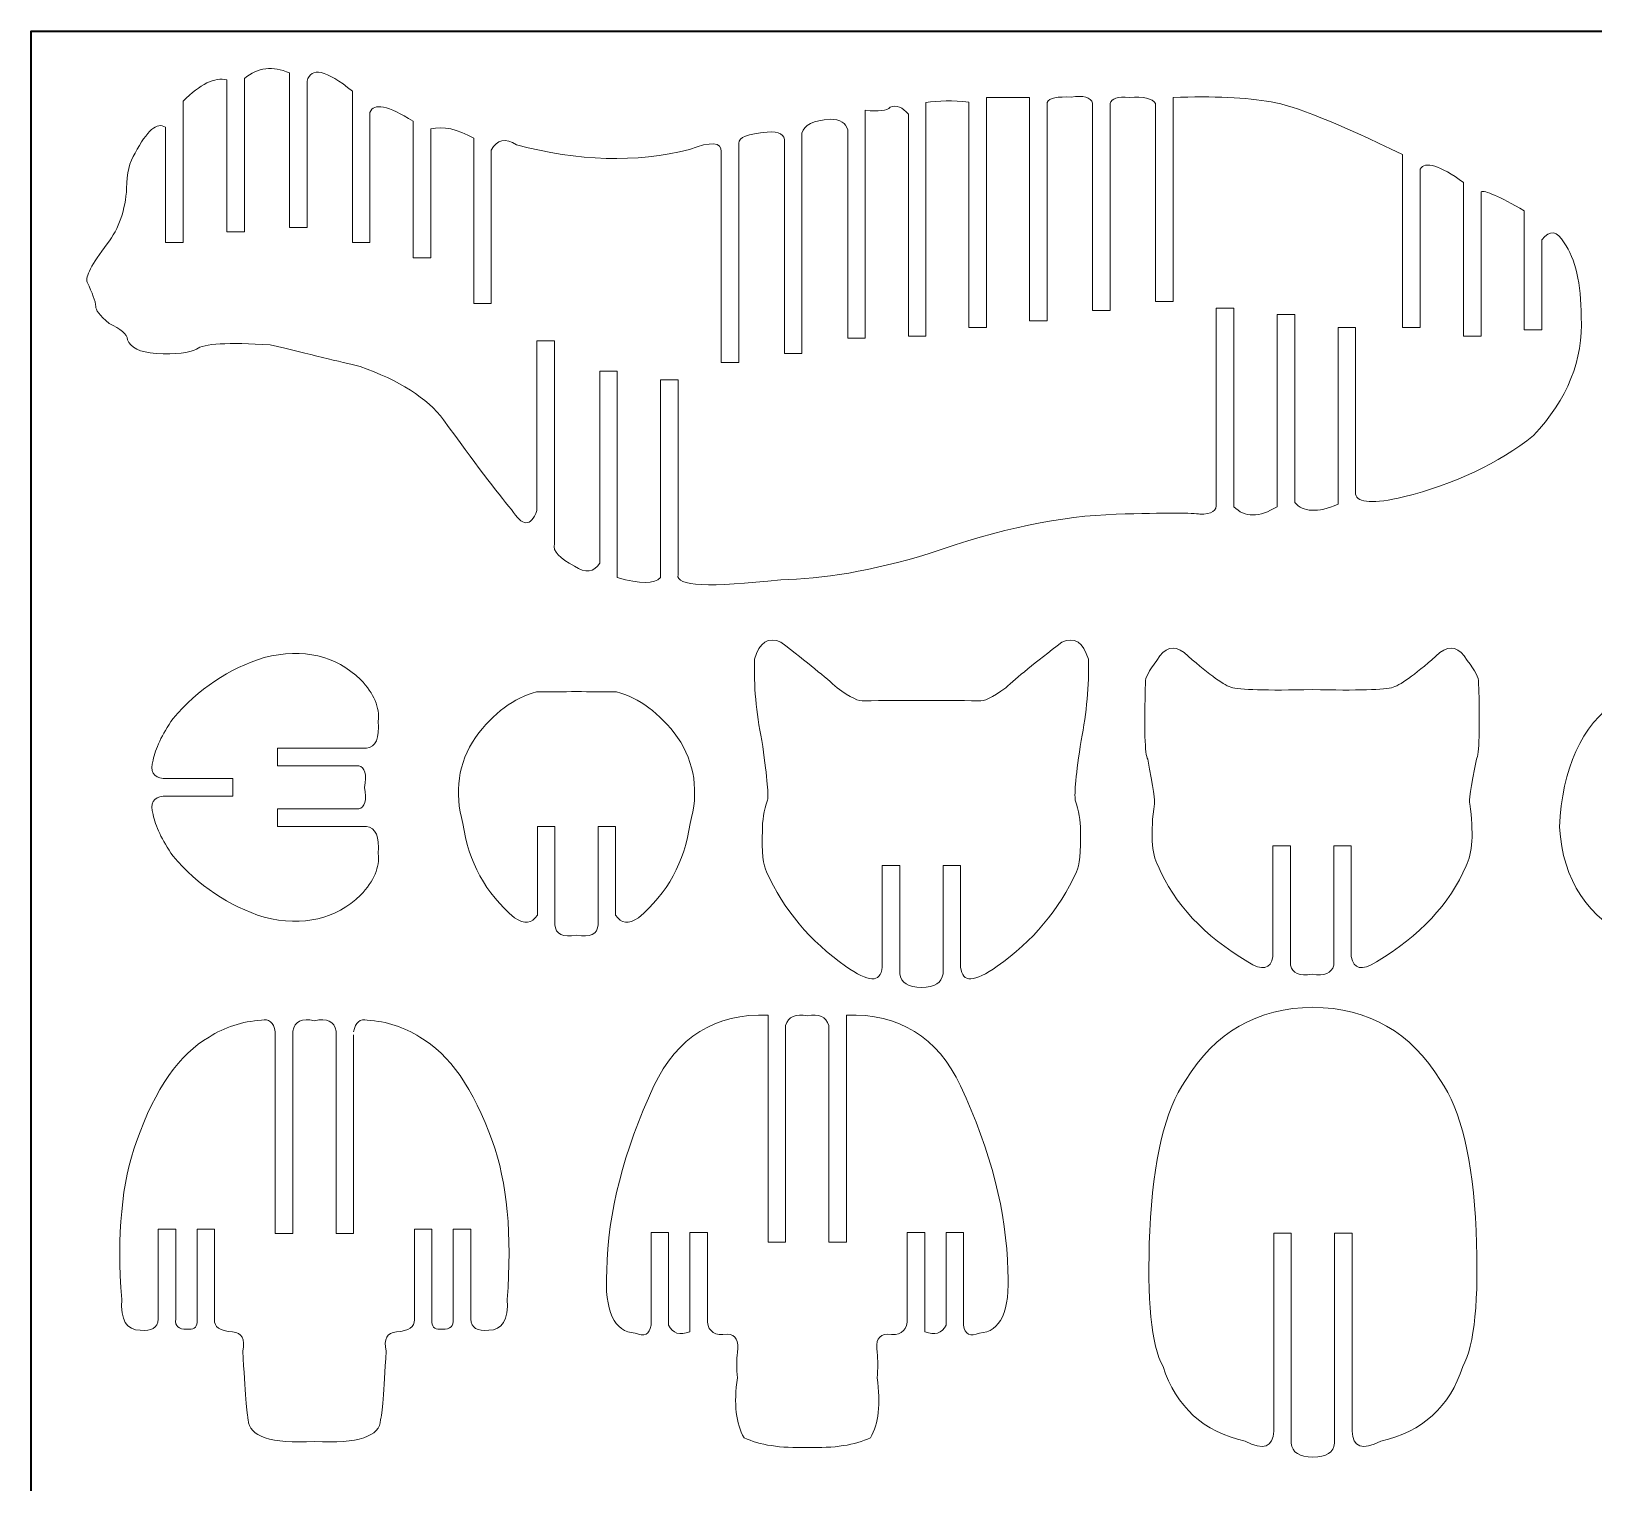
# Model space of a CAD drawing. Header units: inches. Extents: x -12 to 12, y -9 to 9.
# Drawn here: x -12 to -2.18, y -0.12 to 9 of the extents above; entities that cross this region are included whole.
import ezdxf

# ---------------------------------------------------------------- set-up
doc = ezdxf.new("R2010")
doc.units = ezdxf.units.IN
doc.header["$MEASUREMENT"] = 0
doc.layers.add('Layer 1', color=1, linetype='Continuous')
doc.layers.add('Layer 2', color=5, linetype='Continuous')

msp = doc.modelspace()

# ---------------------------------------------------------------- linework, layer by layer
at = {"layer": 'Layer 1', "lineweight": 9}
for points in [[(-10.3769, 8.7379), (-10.4819, 8.7849), (-10.5763, 8.7735), (-10.66, 8.7037)], [(-9.9818, 8.6237), (-10.1473, 8.7576), (-10.2423, 8.7786), (-10.2669, 8.6865)], [(-10.77, 8.6941), (-10.847, 8.7132), (-10.9388, 8.6687), (-11.0455, 8.5608)], [(-9.5992, 8.4351), (-9.7573, 8.5335), (-9.8482, 8.5519), (-9.8718, 8.4904)], [(-6.1069, 8.5544), (-6.2084, 8.5655), (-6.2987, 8.5645), (-6.3776, 8.5515)], [(-5.7262, 8.5839), (-5.8165, 8.5839), (-5.9067, 8.5839), (-5.9969, 8.5839)], [(-6.9778, 8.4477), (-7.085, 8.4401), (-7.1445, 8.4109), (-7.1563, 8.3601)], [(-6.8684, 8.381), (-6.8799, 8.4236), (-6.9163, 8.4458), (-6.9778, 8.4477)], [(-9.2185, 8.3277), (-9.3213, 8.3855), (-9.4115, 8.4052), (-9.4892, 8.3867)], [(-2.9982, 8.0504), (-3.1484, 8.1571), (-3.2396, 8.185), (-3.2718, 8.1342)], [(-2.6166, 7.8714), (-2.775, 7.9634), (-2.8656, 8.0034), (-2.8882, 7.9914)], [(-4.169, 6.0125), (-4.2828, 5.9429), (-4.374, 5.9429), (-4.4426, 6.0125)], [(-4.059, 6.0392), (-4.0071, 5.977), (-3.9165, 5.9732), (-3.7873, 6.0278)], [(-8.0449, 5.5669), (-8.0824, 5.5271), (-8.1733, 5.5271), (-8.3175, 5.5669)], [(-9.9415, 4.3848), (-9.9028, 4.3754), (-9.8907, 4.3301), (-9.9053, 4.2489)], [(-9.9415, 4.1129), (-9.9028, 4.1223), (-9.8907, 4.1677), (-9.9053, 4.2489)], [(-8.5731, 3.3211), (-8.6598, 3.3046), (-8.7052, 3.3262), (-8.7091, 3.3859)], [(-8.5731, 3.3211), (-8.4863, 3.3046), (-8.441, 3.3262), (-8.4371, 3.3859)], [(-4.1964, 3.1851), (-4.2107, 3.1061), (-4.2634, 3.095), (-4.3545, 3.1518)], [(-3.7044, 3.1851), (-3.69, 3.1061), (-3.6373, 3.095), (-3.5463, 3.1518)], [(-6.5415, 3.0775), (-6.5334, 3.021), (-6.488, 2.9924), (-6.4055, 2.9918)], [(-6.2695, 3.0775), (-6.2776, 3.021), (-6.3229, 2.9924), (-6.4055, 2.9918)], [(-4.0864, 3.1308), (-4.0745, 3.081), (-4.0291, 3.0623), (-3.9504, 3.0746)], [(-3.8144, 3.1308), (-3.8263, 3.081), (-3.8716, 3.0623), (-3.9504, 3.0746)], [(-4.7461, 2.4065), (-4.5617, 2.7097), (-4.2946, 2.8631), (-3.9448, 2.8669)], [(-3.1434, 2.4065), (-3.3279, 2.7097), (-3.595, 2.8631), (-3.9448, 2.8669)], [(-10.3561, 2.7172), (-10.3446, 2.7794), (-10.2992, 2.801), (-10.2201, 2.7819)], [(-10.0841, 2.7172), (-10.0957, 2.7794), (-10.141, 2.801), (-10.2201, 2.7819)], [(-7.2589, 2.7528), (-7.2413, 2.8086), (-7.196, 2.8289), (-7.1229, 2.8136)], [(-6.9869, 2.7528), (-7.0044, 2.8086), (-7.0498, 2.8289), (-7.1229, 2.8136)], [(-7.995, 0.8695), (-7.9694, 0.8175), (-7.9246, 0.8035), (-7.8608, 0.8276)], [(-6.2507, 0.8695), (-6.2763, 0.8175), (-6.3211, 0.8035), (-6.385, 0.8276)], [(-10.2201, 0.139), (-10.4941, 0.1237), (-10.6327, 0.1694), (-10.6361, 0.2759)], [(-10.2201, 0.139), (-9.9462, 0.1237), (-9.8075, 0.1694), (-9.8041, 0.2759)], [(-4.0808, 0.127), (-4.0752, 0.0698), (-4.0299, 0.0406), (-3.9448, 0.0394)], [(-3.8088, 0.127), (-3.8143, 0.0698), (-3.8597, 0.0406), (-3.9448, 0.0394)]]:
    msp.add_open_spline(points, degree=3, dxfattribs=at)
for points, knots in [([(-10.77, 8.6941), (-10.77, 8.6941), (-10.77, 7.7388), (-10.77, 7.7388), (-10.77, 7.7388), (-10.77, 7.7388), (-10.66, 7.7388), (-10.66, 7.7388), (-10.66, 7.7388), (-10.66, 7.7388), (-10.66, 8.7037), (-10.66, 8.7037)], [0, 0, 0, 0, 0.333333, 0.333333, 0.333333, 0.333333, 0.666667, 0.666667, 0.666667, 0.666667, 1, 1, 1, 1]), ([(-10.3769, 8.7379), (-10.3769, 8.7379), (-10.3769, 7.7674), (-10.3769, 7.7674), (-10.3769, 7.7674), (-10.3769, 7.7674), (-10.2669, 7.7674), (-10.2669, 7.7674), (-10.2669, 7.7674), (-10.2669, 7.7674), (-10.2669, 8.6865), (-10.2669, 8.6865)], [0, 0, 0, 0, 0.333333, 0.333333, 0.333333, 0.333333, 0.666667, 0.666667, 0.666667, 0.666667, 1, 1, 1, 1]), ([(-11.1555, 8.397), (-11.1555, 8.397), (-11.1555, 7.6722), (-11.1555, 7.6722), (-11.1555, 7.6722), (-11.1555, 7.6722), (-11.0455, 7.6722), (-11.0455, 7.6722), (-11.0455, 7.6722), (-11.0455, 7.6722), (-11.0455, 8.5608), (-11.0455, 8.5608)], [0, 0, 0, 0, 0.333333, 0.333333, 0.333333, 0.333333, 0.666667, 0.666667, 0.666667, 0.666667, 1, 1, 1, 1]), ([(-9.9818, 8.6237), (-9.9818, 8.6237), (-9.9818, 7.6722), (-9.9818, 7.6722), (-9.9818, 7.6722), (-9.9818, 7.6722), (-9.8718, 7.6722), (-9.8718, 7.6722), (-9.8718, 7.6722), (-9.8718, 7.6722), (-9.8718, 8.4904), (-9.8718, 8.4904)], [0, 0, 0, 0, 0.333333, 0.333333, 0.333333, 0.333333, 0.666667, 0.666667, 0.666667, 0.666667, 1, 1, 1, 1]), ([(-6.4877, 8.4791), (-6.4877, 8.4791), (-6.4877, 7.0834), (-6.4877, 7.0834), (-6.4877, 7.0834), (-6.4877, 7.0834), (-6.3776, 7.0834), (-6.3776, 7.0834), (-6.3776, 7.0834), (-6.3776, 7.0834), (-6.3776, 8.5515), (-6.3776, 8.5515)], [0, 0, 0, 0, 0.333333, 0.333333, 0.333333, 0.333333, 0.666667, 0.666667, 0.666667, 0.666667, 1, 1, 1, 1]), ([(-6.1069, 8.5544), (-6.1069, 8.5544), (-6.1069, 7.1376), (-6.1069, 7.1376), (-6.1069, 7.1376), (-6.1069, 7.1376), (-5.9969, 7.1376), (-5.9969, 7.1376), (-5.9969, 7.1376), (-5.9969, 7.1376), (-5.9969, 8.5839), (-5.9969, 8.5839)], [0, 0, 0, 0, 0.333333, 0.333333, 0.333333, 0.333333, 0.666667, 0.666667, 0.666667, 0.666667, 1, 1, 1, 1]), ([(-5.7262, 8.5839), (-5.7262, 8.5839), (-5.7262, 7.1795), (-5.7262, 7.1795), (-5.7262, 7.1795), (-5.7262, 7.1795), (-5.6162, 7.1795), (-5.6162, 7.1795), (-5.6162, 7.1795), (-5.6162, 7.1795), (-5.6162, 8.5532), (-5.6162, 8.5532)], [0, 0, 0, 0, 0.333333, 0.333333, 0.333333, 0.333333, 0.666667, 0.666667, 0.666667, 0.666667, 1, 1, 1, 1]), ([(-5.3293, 8.5475), (-5.3414, 8.5856), (-5.3862, 8.5983), (-5.4636, 8.5856), (-5.4636, 8.5856), (-5.55, 8.5913), (-5.6009, 8.5805), (-5.6162, 8.5532)], [0, 0, 0, 0, 0.5, 0.5, 0.5, 0.5, 1, 1, 1, 1]), ([(-5.3293, 8.5475), (-5.3293, 8.5475), (-5.3293, 7.2462), (-5.3293, 7.2462), (-5.3293, 7.2462), (-5.3293, 7.2462), (-5.2193, 7.2462), (-5.2193, 7.2462), (-5.2193, 7.2462), (-5.2193, 7.2462), (-5.2193, 8.5456), (-5.2193, 8.5456)], [0, 0, 0, 0, 0.333333, 0.333333, 0.333333, 0.333333, 0.666667, 0.666667, 0.666667, 0.666667, 1, 1, 1, 1]), ([(-4.9343, 8.5456), (-4.954, 8.5786), (-5.009, 8.5913), (-5.0991, 8.5837), (-5.0991, 8.5837), (-5.1709, 8.5913), (-5.211, 8.5786), (-5.2193, 8.5456)], [0, 0, 0, 0, 0.5, 0.5, 0.5, 0.5, 1, 1, 1, 1]), ([(-4.9343, 8.5456), (-4.9343, 8.5456), (-4.9343, 7.3014), (-4.9343, 7.3014), (-4.9343, 7.3014), (-4.9343, 7.3014), (-4.8243, 7.3014), (-4.8243, 7.3014), (-4.8243, 7.3014), (-4.8243, 7.3014), (-4.8243, 8.5837), (-4.8243, 8.5837)], [0, 0, 0, 0, 0.333333, 0.333333, 0.333333, 0.333333, 0.666667, 0.666667, 0.666667, 0.666667, 1, 1, 1, 1]), ([(-3.3818, 8.2248), (-3.7908, 8.4239), (-4.0658, 8.5342), (-4.2068, 8.5558), (-4.2068, 8.5558), (-4.3637, 8.5837), (-4.5695, 8.593), (-4.8243, 8.5837)], [0, 0, 0, 0, 0.5, 0.5, 0.5, 0.5, 1, 1, 1, 1]), ([(-6.8684, 8.381), (-6.8684, 8.381), (-6.8684, 7.072), (-6.8684, 7.072), (-6.8684, 7.072), (-6.8684, 7.072), (-6.7584, 7.072), (-6.7584, 7.072), (-6.7584, 7.072), (-6.7584, 7.072), (-6.7584, 8.5039), (-6.7584, 8.5039)], [0, 0, 0, 0, 0.333333, 0.333333, 0.333333, 0.333333, 0.666667, 0.666667, 0.666667, 0.666667, 1, 1, 1, 1]), ([(-6.4877, 8.4791), (-6.5243, 8.5229), (-6.5624, 8.5375), (-6.6019, 8.5229), (-6.6019, 8.5229), (-6.6222, 8.5001), (-6.6744, 8.4937), (-6.7584, 8.5039)], [0, 0, 0, 0, 0.5, 0.5, 0.5, 0.5, 1, 1, 1, 1]), ([(-11.1555, 8.397), (-11.2096, 8.4313), (-11.2734, 8.3767), (-11.347, 8.2332), (-11.347, 8.2332), (-11.3826, 8.1793), (-11.4004, 8.1063), (-11.4004, 8.0142), (-11.4004, 8.0142), (-11.4081, 7.8771), (-11.4488, 7.7603), (-11.5226, 7.6638), (-11.5226, 7.6638), (-11.6205, 7.5355), (-11.6625, 7.4555), (-11.6485, 7.4238), (-11.6485, 7.4238), (-11.6161, 7.3559), (-11.5976, 7.3045), (-11.5932, 7.2695), (-11.5932, 7.2695), (-11.5976, 7.2518), (-11.5703, 7.2162), (-11.5111, 7.1629), (-11.5111, 7.1629), (-11.438, 7.1305), (-11.3992, 7.0969), (-11.3947, 7.0619), (-11.3947, 7.0619), (-11.3782, 7.0124), (-11.3184, 6.9832), (-11.2153, 6.9743), (-11.2153, 6.9743), (-11.0913, 6.9699), (-11.0067, 6.9794), (-10.9615, 7.0029), (-10.9615, 7.0029), (-10.9176, 7.0372), (-10.763, 7.0461), (-10.4978, 7.0296), (-10.4978, 7.0296), (-10.2478, 6.9692), (-10.0596, 6.9238), (-9.9332, 6.8931), (-9.9332, 6.8931), (-9.6872, 6.8069), (-9.5122, 6.6953), (-9.4082, 6.5583)], [0, 0, 0, 0, 0.083333, 0.083333, 0.083333, 0.083333, 0.166667, 0.166667, 0.166667, 0.166667, 0.25, 0.25, 0.25, 0.25, 0.333333, 0.333333, 0.333333, 0.333333, 0.416667, 0.416667, 0.416667, 0.416667, 0.5, 0.5, 0.5, 0.5, 0.583333, 0.583333, 0.583333, 0.583333, 0.666667, 0.666667, 0.666667, 0.666667, 0.75, 0.75, 0.75, 0.75, 0.833333, 0.833333, 0.833333, 0.833333, 0.916667, 0.916667, 0.916667, 0.916667, 1, 1, 1, 1]), ([(-9.5992, 8.4351), (-9.5992, 8.4351), (-9.5992, 7.577), (-9.5992, 7.577), (-9.5992, 7.577), (-9.5992, 7.577), (-9.4892, 7.577), (-9.4892, 7.577), (-9.4892, 7.577), (-9.4892, 7.577), (-9.4892, 8.3867), (-9.4892, 8.3867)], [0, 0, 0, 0, 0.333333, 0.333333, 0.333333, 0.333333, 0.666667, 0.666667, 0.666667, 0.666667, 1, 1, 1, 1]), ([(-7.2663, 8.3039), (-7.2628, 8.3503), (-7.299, 8.3712), (-7.3748, 8.3668), (-7.3748, 8.3668), (-7.4959, 8.356), (-7.5554, 8.3325), (-7.5532, 8.2963)], [0, 0, 0, 0, 0.5, 0.5, 0.5, 0.5, 1, 1, 1, 1]), ([(-7.2663, 8.3039), (-7.2663, 8.3039), (-7.2663, 6.9749), (-7.2663, 6.9749), (-7.2663, 6.9749), (-7.2663, 6.9749), (-7.1563, 6.9749), (-7.1563, 6.9749), (-7.1563, 6.9749), (-7.1563, 6.9749), (-7.1563, 8.3601), (-7.1563, 8.3601)], [0, 0, 0, 0, 0.333333, 0.333333, 0.333333, 0.333333, 0.666667, 0.666667, 0.666667, 0.666667, 1, 1, 1, 1]), ([(-9.2185, 8.3277), (-9.2185, 8.3277), (-9.2185, 7.2888), (-9.2185, 7.2888), (-9.2185, 7.2888), (-9.2185, 7.2888), (-9.1085, 7.2888), (-9.1085, 7.2888), (-9.1085, 7.2888), (-9.1085, 7.2888), (-9.1085, 8.2523), (-9.1085, 8.2523)], [0, 0, 0, 0, 0.333333, 0.333333, 0.333333, 0.333333, 0.666667, 0.666667, 0.666667, 0.666667, 1, 1, 1, 1]), ([(-7.6632, 8.2447), (-7.6613, 8.3037), (-7.7277, 8.3081), (-7.8623, 8.258), (-7.8623, 8.258), (-8.1995, 8.1723), (-8.5621, 8.1818), (-8.9501, 8.2866), (-8.9501, 8.2866), (-9.0194, 8.331), (-9.0722, 8.3196), (-9.1085, 8.2523)], [0, 0, 0, 0, 0.333333, 0.333333, 0.333333, 0.333333, 0.666667, 0.666667, 0.666667, 0.666667, 1, 1, 1, 1]), ([(-7.6632, 8.2447), (-7.6632, 8.2447), (-7.6632, 6.9196), (-7.6632, 6.9196), (-7.6632, 6.9196), (-7.6632, 6.9196), (-7.5532, 6.9196), (-7.5532, 6.9196), (-7.5532, 6.9196), (-7.5532, 6.9196), (-7.5532, 8.2963), (-7.5532, 8.2963)], [0, 0, 0, 0, 0.333333, 0.333333, 0.333333, 0.333333, 0.666667, 0.666667, 0.666667, 0.666667, 1, 1, 1, 1]), ([(-3.3818, 8.2248), (-3.3818, 8.2248), (-3.3818, 7.1376), (-3.3818, 7.1376), (-3.3818, 7.1376), (-3.3818, 7.1376), (-3.2718, 7.1376), (-3.2718, 7.1376), (-3.2718, 7.1376), (-3.2718, 7.1376), (-3.2718, 8.1342), (-3.2718, 8.1342)], [0, 0, 0, 0, 0.333333, 0.333333, 0.333333, 0.333333, 0.666667, 0.666667, 0.666667, 0.666667, 1, 1, 1, 1]), ([(-2.9982, 8.0504), (-2.9982, 8.0504), (-2.9982, 7.0833), (-2.9982, 7.0833), (-2.9982, 7.0833), (-2.9982, 7.0833), (-2.8882, 7.0833), (-2.8882, 7.0833), (-2.8882, 7.0833), (-2.8882, 7.0833), (-2.8882, 7.9914), (-2.8882, 7.9914)], [0, 0, 0, 0, 0.333333, 0.333333, 0.333333, 0.333333, 0.666667, 0.666667, 0.666667, 0.666667, 1, 1, 1, 1]), ([(-2.6166, 7.8714), (-2.6166, 7.8714), (-2.6166, 7.1233), (-2.6166, 7.1233), (-2.6166, 7.1233), (-2.6166, 7.1233), (-2.5066, 7.1233), (-2.5066, 7.1233), (-2.5066, 7.1233), (-2.5066, 7.1233), (-2.5066, 7.6904), (-2.5066, 7.6904)], [0, 0, 0, 0, 0.333333, 0.333333, 0.333333, 0.333333, 0.666667, 0.666667, 0.666667, 0.666667, 1, 1, 1, 1]), ([(-3.6773, 6.0906), (-3.6633, 6.0354), (-3.5628, 6.0296), (-3.3758, 6.0735), (-3.3758, 6.0735), (-3.0514, 6.155), (-2.7792, 6.2837), (-2.5593, 6.4594), (-2.5593, 6.4594), (-2.345, 6.6877), (-2.2448, 6.9363), (-2.2587, 7.2051), (-2.2587, 7.2051), (-2.2594, 7.4149), (-2.2953, 7.5703), (-2.3663, 7.6714), (-2.3663, 7.6714), (-2.4086, 7.7463), (-2.4553, 7.7526), (-2.5066, 7.6904)], [0, 0, 0, 0, 0.2, 0.2, 0.2, 0.2, 0.4, 0.4, 0.4, 0.4, 0.6, 0.6, 0.6, 0.6, 0.8, 0.8, 0.8, 0.8, 1, 1, 1, 1]), ([(-4.5526, 6.0159), (-4.5526, 6.0159), (-4.5526, 7.2608), (-4.5526, 7.2608), (-4.5526, 7.2608), (-4.5526, 7.2608), (-4.4426, 7.2608), (-4.4426, 7.2608), (-4.4426, 7.2608), (-4.4426, 7.2608), (-4.4426, 6.0125), (-4.4426, 6.0125)], [0, 0, 0, 0, 0.333333, 0.333333, 0.333333, 0.333333, 0.666667, 0.666667, 0.666667, 0.666667, 1, 1, 1, 1]), ([(-4.169, 6.0125), (-4.169, 6.0125), (-4.169, 7.2209), (-4.169, 7.2209), (-4.169, 7.2209), (-4.169, 7.2209), (-4.059, 7.2209), (-4.059, 7.2209), (-4.059, 7.2209), (-4.059, 7.2209), (-4.059, 6.0392), (-4.059, 6.0392)], [0, 0, 0, 0, 0.333333, 0.333333, 0.333333, 0.333333, 0.666667, 0.666667, 0.666667, 0.666667, 1, 1, 1, 1]), ([(-3.7873, 6.0278), (-3.7873, 6.0278), (-3.7873, 7.139), (-3.7873, 7.139), (-3.7873, 7.139), (-3.7873, 7.139), (-3.6773, 7.139), (-3.6773, 7.139), (-3.6773, 7.139), (-3.6773, 7.139), (-3.6773, 6.0906), (-3.6773, 6.0906)], [0, 0, 0, 0, 0.333333, 0.333333, 0.333333, 0.333333, 0.666667, 0.666667, 0.666667, 0.666667, 1, 1, 1, 1]), ([(-8.8225, 5.9876), (-8.8225, 5.9876), (-8.8225, 7.0543), (-8.8225, 7.0543), (-8.8225, 7.0543), (-8.8225, 7.0543), (-8.7125, 7.0543), (-8.7125, 7.0543), (-8.7125, 7.0543), (-8.7125, 7.0543), (-8.7125, 5.7783), (-8.7125, 5.7783)], [0, 0, 0, 0, 0.333333, 0.333333, 0.333333, 0.333333, 0.666667, 0.666667, 0.666667, 0.666667, 1, 1, 1, 1]), ([(-8.4275, 5.6583), (-8.4275, 5.6583), (-8.4275, 6.8638), (-8.4275, 6.8638), (-8.4275, 6.8638), (-8.4275, 6.8638), (-8.3175, 6.8638), (-8.3175, 6.8638), (-8.3175, 6.8638), (-8.3175, 6.8638), (-8.3175, 5.5669), (-8.3175, 5.5669)], [0, 0, 0, 0, 0.333333, 0.333333, 0.333333, 0.333333, 0.666667, 0.666667, 0.666667, 0.666667, 1, 1, 1, 1]), ([(-8.0449, 5.5669), (-8.0449, 5.5669), (-8.0449, 6.8095), (-8.0449, 6.8095), (-8.0449, 6.8095), (-8.0449, 6.8095), (-7.9349, 6.8095), (-7.9349, 6.8095), (-7.9349, 6.8095), (-7.9349, 6.8095), (-7.9349, 5.5843), (-7.9349, 5.5843)], [0, 0, 0, 0, 0.333333, 0.333333, 0.333333, 0.333333, 0.666667, 0.666667, 0.666667, 0.666667, 1, 1, 1, 1]), ([(-8.8225, 5.9876), (-8.8603, 5.8836), (-8.9134, 5.8862), (-8.982, 5.9952), (-8.982, 5.9952), (-9.0733, 6.1018), (-9.2154, 6.2895), (-9.4082, 6.5583)], [0, 0, 0, 0, 0.5, 0.5, 0.5, 0.5, 1, 1, 1, 1]), ([(-7.9349, 5.5843), (-7.9534, 5.5133), (-7.7381, 5.5032), (-7.2888, 5.5539), (-7.2888, 5.5539), (-7.0314, 5.5552), (-6.7206, 5.6097), (-6.3566, 5.7175), (-6.3566, 5.7175), (-5.9165, 5.8735), (-5.5246, 5.9559), (-5.1809, 5.9648), (-5.1809, 5.9648), (-4.8689, 5.9749), (-4.6939, 5.9749), (-4.6558, 5.9648), (-4.6558, 5.9648), (-4.5815, 5.9649), (-4.5471, 5.9878), (-4.5526, 6.0335)], [0, 0, 0, 0, 0.2, 0.2, 0.2, 0.2, 0.4, 0.4, 0.4, 0.4, 0.6, 0.6, 0.6, 0.6, 0.8, 0.8, 0.8, 0.8, 1, 1, 1, 1]), ([(-8.4275, 5.6583), (-8.4635, 5.5986), (-8.5162, 5.5923), (-8.5856, 5.6392), (-8.5856, 5.6392), (-8.6807, 5.6868), (-8.723, 5.7332), (-8.7125, 5.7783)], [0, 0, 0, 0, 0.5, 0.5, 0.5, 0.5, 1, 1, 1, 1]), ([(-9.9301, 4.9258), (-10.0863, 5.0778), (-10.2882, 5.1242), (-10.5358, 5.0651), (-10.5358, 5.0651), (-10.7586, 4.9945), (-10.9497, 4.8666), (-11.1091, 4.6815)], [0, 0, 0, 0, 0.5, 0.5, 0.5, 0.5, 1, 1, 1, 1]), ([(-6.6515, 3.1192), (-6.6647, 3.0169), (-6.735, 3.0226), (-6.8821, 3.1249), (-6.8821, 3.1249), (-7.1052, 3.2815), (-7.2709, 3.4791), (-7.3792, 3.7178), (-7.3792, 3.7178), (-7.3999, 3.7547), (-7.4085, 3.8415), (-7.405, 3.9782), (-7.405, 3.9782), (-7.4056, 4.0391), (-7.3948, 4.1026), (-7.3726, 4.1686), (-7.3726, 4.1686), (-7.3656, 4.2086), (-7.3776, 4.3337), (-7.4088, 4.5438), (-7.4088, 4.5438), (-7.4444, 4.719), (-7.4597, 4.8892), (-7.4546, 5.0542), (-7.4546, 5.0542), (-7.4234, 5.1609), (-7.3681, 5.1965), (-7.2886, 5.1609), (-7.2886, 5.1609), (-7.1213, 5.0327), (-7.0036, 4.9374), (-6.9355, 4.8752), (-6.9355, 4.8752), (-6.8522, 4.8136), (-6.7956, 4.7863), (-6.7657, 4.7933), (-6.7657, 4.7933), (-6.6456, 4.794), (-6.5256, 4.7946), (-6.4055, 4.7952)], [0, 0, 0, 0, 0.1, 0.1, 0.1, 0.1, 0.2, 0.2, 0.2, 0.2, 0.3, 0.3, 0.3, 0.3, 0.4, 0.4, 0.4, 0.4, 0.5, 0.5, 0.5, 0.5, 0.6, 0.6, 0.6, 0.6, 0.7, 0.7, 0.7, 0.7, 0.8, 0.8, 0.8, 0.8, 0.9, 0.9, 0.9, 0.9, 1, 1, 1, 1]), ([(-6.1595, 3.1189), (-6.1463, 3.0166), (-6.0759, 3.0226), (-5.9288, 3.1249), (-5.9288, 3.1249), (-5.7057, 3.2815), (-5.5401, 3.4791), (-5.4318, 3.7178), (-5.4318, 3.7178), (-5.411, 3.7547), (-5.4024, 3.8415), (-5.406, 3.9782), (-5.406, 3.9782), (-5.4053, 4.0391), (-5.4161, 4.1026), (-5.4384, 4.1686), (-5.4384, 4.1686), (-5.4454, 4.2086), (-5.4333, 4.3337), (-5.4021, 4.5438), (-5.4021, 4.5438), (-5.3665, 4.719), (-5.3512, 4.8892), (-5.3563, 5.0542), (-5.3563, 5.0542), (-5.3875, 5.1609), (-5.4428, 5.1965), (-5.5224, 5.1609), (-5.5224, 5.1609), (-5.6896, 5.0327), (-5.8073, 4.9374), (-5.8754, 4.8752), (-5.8754, 4.8752), (-5.9587, 4.8136), (-6.0154, 4.7863), (-6.0453, 4.7933), (-6.0453, 4.7933), (-6.1653, 4.794), (-6.2854, 4.7946), (-6.4055, 4.7952)], [0, 0, 0, 0, 0.1, 0.1, 0.1, 0.1, 0.2, 0.2, 0.2, 0.2, 0.3, 0.3, 0.3, 0.3, 0.4, 0.4, 0.4, 0.4, 0.5, 0.5, 0.5, 0.5, 0.6, 0.6, 0.6, 0.6, 0.7, 0.7, 0.7, 0.7, 0.8, 0.8, 0.8, 0.8, 0.9, 0.9, 0.9, 0.9, 1, 1, 1, 1]), ([(-4.3545, 3.1518), (-4.6284, 3.316), (-4.8163, 3.5172), (-4.9184, 3.7553), (-4.9184, 3.7553), (-4.9591, 3.8334), (-4.9668, 3.9636), (-4.9413, 4.1458), (-4.9413, 4.1458), (-4.935, 4.154), (-4.9489, 4.2473), (-4.9833, 4.4257), (-4.9833, 4.4257), (-5.0018, 4.4549), (-5.0062, 4.6162), (-4.9967, 4.9095), (-4.9967, 4.9095), (-4.9998, 4.9349), (-4.9763, 4.9806), (-4.9261, 5.0466), (-4.9261, 5.0466), (-4.8764, 5.1292), (-4.8192, 5.1457), (-4.7543, 5.0961), (-4.7543, 5.0961), (-4.613, 4.9695), (-4.5152, 4.8969), (-4.4608, 4.8782), (-4.4608, 4.8782), (-4.4065, 4.8613), (-4.2364, 4.8564), (-3.9504, 4.8638)], [0, 0, 0, 0, 0.125, 0.125, 0.125, 0.125, 0.25, 0.25, 0.25, 0.25, 0.375, 0.375, 0.375, 0.375, 0.5, 0.5, 0.5, 0.5, 0.625, 0.625, 0.625, 0.625, 0.75, 0.75, 0.75, 0.75, 0.875, 0.875, 0.875, 0.875, 1, 1, 1, 1]), ([(-3.5463, 3.1518), (-3.2724, 3.316), (-3.0844, 3.5172), (-2.9823, 3.7553), (-2.9823, 3.7553), (-2.9416, 3.8334), (-2.934, 3.9636), (-2.9594, 4.1458), (-2.9594, 4.1458), (-2.9658, 4.154), (-2.9518, 4.2473), (-2.9175, 4.4257), (-2.9175, 4.4257), (-2.899, 4.4549), (-2.8946, 4.6162), (-2.9041, 4.9095), (-2.9041, 4.9095), (-2.9009, 4.9349), (-2.9245, 4.9806), (-2.9747, 5.0466), (-2.9747, 5.0466), (-3.0243, 5.1292), (-3.0816, 5.1457), (-3.1465, 5.0961), (-3.1465, 5.0961), (-3.2878, 4.9695), (-3.3856, 4.8969), (-3.44, 4.8782), (-3.44, 4.8782), (-3.4943, 4.8613), (-3.6644, 4.8564), (-3.9504, 4.8638)], [0, 0, 0, 0, 0.125, 0.125, 0.125, 0.125, 0.25, 0.25, 0.25, 0.25, 0.375, 0.375, 0.375, 0.375, 0.5, 0.5, 0.5, 0.5, 0.625, 0.625, 0.625, 0.625, 0.75, 0.75, 0.75, 0.75, 0.875, 0.875, 0.875, 0.875, 1, 1, 1, 1]), ([(-9.8939, 4.4948), (-9.8349, 4.5015), (-9.8101, 4.558), (-9.8196, 4.6644), (-9.8196, 4.6644), (-9.8082, 4.7502), (-9.845, 4.8374), (-9.9301, 4.9258)], [0, 0, 0, 0, 0.5, 0.5, 0.5, 0.5, 1, 1, 1, 1]), ([(-1.7403, 3.3335), (-1.7517, 3.2473), (-1.8113, 3.232), (-1.9191, 3.2878), (-1.9191, 3.2878), (-2.2172, 3.4261), (-2.3757, 3.6632), (-2.3947, 3.9993), (-2.3947, 3.9993), (-2.3795, 4.3671), (-2.2577, 4.6334), (-2.0295, 4.7983), (-2.0295, 4.7983), (-1.8629, 4.9074), (-1.6845, 4.9606), (-1.4943, 4.9581)], [0, 0, 0, 0, 0.25, 0.25, 0.25, 0.25, 0.5, 0.5, 0.5, 0.5, 0.75, 0.75, 0.75, 0.75, 1, 1, 1, 1]), ([(-8.8191, 3.4468), (-8.8528, 3.3916), (-8.9005, 3.3859), (-8.9622, 3.4297), (-8.9622, 3.4297), (-9.1441, 3.5827), (-9.2523, 3.7801), (-9.2866, 4.022), (-9.2866, 4.022), (-9.3432, 4.22), (-9.3172, 4.4003), (-9.2084, 4.5629), (-9.2084, 4.5629), (-9.0945, 4.7165), (-8.9667, 4.8117), (-8.8248, 4.8486), (-8.8248, 4.8486), (-8.7409, 4.8492), (-8.657, 4.8498), (-8.5731, 4.8505)], [0, 0, 0, 0, 0.2, 0.2, 0.2, 0.2, 0.4, 0.4, 0.4, 0.4, 0.6, 0.6, 0.6, 0.6, 0.8, 0.8, 0.8, 0.8, 1, 1, 1, 1]), ([(-8.3271, 3.4468), (-8.2934, 3.3916), (-8.2457, 3.3859), (-8.184, 3.4297), (-8.184, 3.4297), (-8.002, 3.5827), (-7.8939, 3.7801), (-7.8596, 4.022), (-7.8596, 4.022), (-7.8029, 4.22), (-7.829, 4.4003), (-7.9378, 4.5629), (-7.9378, 4.5629), (-8.0516, 4.7165), (-8.1795, 4.8117), (-8.3214, 4.8486), (-8.3214, 4.8486), (-8.4053, 4.8492), (-8.4892, 4.8498), (-8.5731, 4.8505)], [0, 0, 0, 0, 0.2, 0.2, 0.2, 0.2, 0.4, 0.4, 0.4, 0.4, 0.6, 0.6, 0.6, 0.6, 0.8, 0.8, 0.8, 0.8, 1, 1, 1, 1]), ([(-11.1702, 4.3039), (-11.2323, 4.3107), (-11.2538, 4.3494), (-11.2348, 4.4201), (-11.2348, 4.4201), (-11.2208, 4.4907), (-11.1789, 4.5779), (-11.1091, 4.6815)], [0, 0, 0, 0, 0.5, 0.5, 0.5, 0.5, 1, 1, 1, 1]), ([(-9.8939, 4.4948), (-9.8939, 4.4948), (-10.4519, 4.4948), (-10.4519, 4.4948), (-10.4519, 4.4948), (-10.4519, 4.4948), (-10.4519, 4.3848), (-10.4519, 4.3848), (-10.4519, 4.3848), (-10.4519, 4.3848), (-9.9415, 4.3848), (-9.9415, 4.3848)], [0, 0, 0, 0, 0.333333, 0.333333, 0.333333, 0.333333, 0.666667, 0.666667, 0.666667, 0.666667, 1, 1, 1, 1]), ([(-11.1702, 4.1939), (-11.1702, 4.1939), (-10.7327, 4.1939), (-10.7327, 4.1939), (-10.7327, 4.1939), (-10.7327, 4.1939), (-10.7327, 4.3039), (-10.7327, 4.3039), (-10.7327, 4.3039), (-10.7327, 4.3039), (-11.1702, 4.3039), (-11.1702, 4.3039)], [0, 0, 0, 0, 0.333333, 0.333333, 0.333333, 0.333333, 0.666667, 0.666667, 0.666667, 0.666667, 1, 1, 1, 1]), ([(-11.1702, 4.1939), (-11.2323, 4.187), (-11.2538, 4.1483), (-11.2348, 4.0776), (-11.2348, 4.0776), (-11.2208, 4.007), (-11.1789, 3.9199), (-11.1091, 3.8162)], [0, 0, 0, 0, 0.5, 0.5, 0.5, 0.5, 1, 1, 1, 1]), ([(-9.9415, 4.1129), (-9.9415, 4.1129), (-10.4519, 4.1129), (-10.4519, 4.1129), (-10.4519, 4.1129), (-10.4519, 4.1129), (-10.4519, 4.0029), (-10.4519, 4.0029), (-10.4519, 4.0029), (-10.4519, 4.0029), (-9.8939, 4.0029), (-9.8939, 4.0029)], [0, 0, 0, 0, 0.333333, 0.333333, 0.333333, 0.333333, 0.666667, 0.666667, 0.666667, 0.666667, 1, 1, 1, 1]), ([(-9.8939, 4.0029), (-9.8349, 3.9962), (-9.8101, 3.9397), (-9.8196, 3.8334), (-9.8196, 3.8334), (-9.8082, 3.7475), (-9.845, 3.6604), (-9.9301, 3.5719)], [0, 0, 0, 0, 0.5, 0.5, 0.5, 0.5, 1, 1, 1, 1]), ([(-8.7091, 3.3859), (-8.7091, 3.3859), (-8.7091, 4.003), (-8.7091, 4.003), (-8.7091, 4.003), (-8.7091, 4.003), (-8.8191, 4.003), (-8.8191, 4.003), (-8.8191, 4.003), (-8.8191, 4.003), (-8.8191, 3.4468), (-8.8191, 3.4468)], [0, 0, 0, 0, 0.333333, 0.333333, 0.333333, 0.333333, 0.666667, 0.666667, 0.666667, 0.666667, 1, 1, 1, 1]), ([(-8.3271, 3.4468), (-8.3271, 3.4468), (-8.3271, 4.003), (-8.3271, 4.003), (-8.3271, 4.003), (-8.3271, 4.003), (-8.4371, 4.003), (-8.4371, 4.003), (-8.4371, 4.003), (-8.4371, 4.003), (-8.4371, 3.3859), (-8.4371, 3.3859)], [0, 0, 0, 0, 0.333333, 0.333333, 0.333333, 0.333333, 0.666667, 0.666667, 0.666667, 0.666667, 1, 1, 1, 1]), ([(-4.0864, 3.1308), (-4.0864, 3.1308), (-4.0864, 3.8808), (-4.0864, 3.8808), (-4.0864, 3.8808), (-4.0864, 3.8808), (-4.1964, 3.8808), (-4.1964, 3.8808), (-4.1964, 3.8808), (-4.1964, 3.8808), (-4.1964, 3.1851), (-4.1964, 3.1851)], [0, 0, 0, 0, 0.333333, 0.333333, 0.333333, 0.333333, 0.666667, 0.666667, 0.666667, 0.666667, 1, 1, 1, 1]), ([(-3.7044, 3.1851), (-3.7044, 3.1851), (-3.7044, 3.8808), (-3.7044, 3.8808), (-3.7044, 3.8808), (-3.7044, 3.8808), (-3.8144, 3.8808), (-3.8144, 3.8808), (-3.8144, 3.8808), (-3.8144, 3.8808), (-3.8144, 3.1308), (-3.8144, 3.1308)], [0, 0, 0, 0, 0.333333, 0.333333, 0.333333, 0.333333, 0.666667, 0.666667, 0.666667, 0.666667, 1, 1, 1, 1]), ([(-9.9301, 3.5719), (-10.0863, 3.4199), (-10.2882, 3.3735), (-10.5358, 3.4326), (-10.5358, 3.4326), (-10.7586, 3.5032), (-10.9497, 3.6311), (-11.1091, 3.8162)], [0, 0, 0, 0, 0.5, 0.5, 0.5, 0.5, 1, 1, 1, 1]), ([(-6.5415, 3.0775), (-6.5415, 3.0775), (-6.5415, 3.7577), (-6.5415, 3.7577), (-6.5415, 3.7577), (-6.5415, 3.7577), (-6.6515, 3.7577), (-6.6515, 3.7577), (-6.6515, 3.7577), (-6.6515, 3.7577), (-6.6515, 3.1192), (-6.6515, 3.1192)], [0, 0, 0, 0, 0.333333, 0.333333, 0.333333, 0.333333, 0.666667, 0.666667, 0.666667, 0.666667, 1, 1, 1, 1]), ([(-6.1595, 3.1189), (-6.1595, 3.1189), (-6.1595, 3.7577), (-6.1595, 3.7577), (-6.1595, 3.7577), (-6.1595, 3.7577), (-6.2695, 3.7577), (-6.2695, 3.7577), (-6.2695, 3.7577), (-6.2695, 3.7577), (-6.2695, 3.0775), (-6.2695, 3.0775)], [0, 0, 0, 0, 0.333333, 0.333333, 0.333333, 0.333333, 0.666667, 0.666667, 0.666667, 0.666667, 1, 1, 1, 1]), ([(-10.4661, 2.7134), (-10.4782, 2.773), (-10.5068, 2.7972), (-10.552, 2.7857), (-10.552, 2.7857), (-10.676, 2.7781), (-10.7861, 2.7426), (-10.8821, 2.6791)], [0, 0, 0, 0, 0.5, 0.5, 0.5, 0.5, 1, 1, 1, 1]), ([(-9.9741, 2.7134), (-9.962, 2.773), (-9.9334, 2.7972), (-9.8882, 2.7857), (-9.8882, 2.7857), (-9.7642, 2.7781), (-9.6541, 2.7426), (-9.5581, 2.6791)], [0, 0, 0, 0, 0.5, 0.5, 0.5, 0.5, 1, 1, 1, 1]), ([(-8.105, 0.8695), (-8.1135, 0.8098), (-8.1467, 0.7934), (-8.2048, 0.82), (-8.2048, 0.82), (-8.3379, 0.8263), (-8.3976, 0.957), (-8.3836, 1.2119), (-8.3836, 1.2119), (-8.376, 1.5758), (-8.2771, 1.9627), (-8.0868, 2.3723), (-8.0868, 2.3723), (-7.9406, 2.6805), (-7.7013, 2.8289), (-7.3689, 2.8175)], [0, 0, 0, 0, 0.25, 0.25, 0.25, 0.25, 0.5, 0.5, 0.5, 0.5, 0.75, 0.75, 0.75, 0.75, 1, 1, 1, 1]), ([(-7.2589, 2.7528), (-7.2589, 2.7528), (-7.2589, 1.392), (-7.2589, 1.392), (-7.2589, 1.392), (-7.2589, 1.392), (-7.3689, 1.392), (-7.3689, 1.392), (-7.3689, 1.392), (-7.3689, 1.392), (-7.3689, 2.8175), (-7.3689, 2.8175)], [0, 0, 0, 0, 0.333333, 0.333333, 0.333333, 0.333333, 0.666667, 0.666667, 0.666667, 0.666667, 1, 1, 1, 1]), ([(-6.8769, 2.8175), (-6.8769, 2.8175), (-6.8769, 1.392), (-6.8769, 1.392), (-6.8769, 1.392), (-6.8769, 1.392), (-6.9869, 1.392), (-6.9869, 1.392), (-6.9869, 1.392), (-6.9869, 1.392), (-6.9869, 2.7528), (-6.9869, 2.7528)], [0, 0, 0, 0, 0.333333, 0.333333, 0.333333, 0.333333, 0.666667, 0.666667, 0.666667, 0.666667, 1, 1, 1, 1]), ([(-6.1407, 0.8695), (-6.1323, 0.8098), (-6.099, 0.7934), (-6.041, 0.82), (-6.041, 0.82), (-5.9078, 0.8263), (-5.8482, 0.957), (-5.8621, 1.2119), (-5.8621, 1.2119), (-5.8697, 1.5758), (-5.9687, 1.9627), (-6.1589, 2.3723), (-6.1589, 2.3723), (-6.3051, 2.6805), (-6.5445, 2.8289), (-6.8769, 2.8175)], [0, 0, 0, 0, 0.25, 0.25, 0.25, 0.25, 0.5, 0.5, 0.5, 0.5, 0.75, 0.75, 0.75, 0.75, 1, 1, 1, 1]), ([(-11.2023, 0.9078), (-11.2059, 0.8526), (-11.2436, 0.8291), (-11.3153, 0.8374), (-11.3153, 0.8374), (-11.4012, 0.8386), (-11.44, 0.9034), (-11.4317, 1.0316), (-11.4317, 1.0316), (-11.4629, 1.4373), (-11.4317, 1.7681), (-11.3382, 2.0239), (-11.3382, 2.0239), (-11.2206, 2.3566), (-11.0685, 2.575), (-10.8821, 2.6791)], [0, 0, 0, 0, 0.25, 0.25, 0.25, 0.25, 0.5, 0.5, 0.5, 0.5, 0.75, 0.75, 0.75, 0.75, 1, 1, 1, 1]), ([(-10.3561, 2.7172), (-10.3561, 2.7172), (-10.3561, 1.4461), (-10.3561, 1.4461), (-10.3561, 1.4461), (-10.3561, 1.4461), (-10.4661, 1.4461), (-10.4661, 1.4461), (-10.4661, 1.4461), (-10.4661, 1.4461), (-10.4661, 2.7134), (-10.4661, 2.7134)], [0, 0, 0, 0, 0.333333, 0.333333, 0.333333, 0.333333, 0.666667, 0.666667, 0.666667, 0.666667, 1, 1, 1, 1]), ([(-9.9741, 2.6939), (-9.9741, 2.6939), (-9.9741, 1.4461), (-9.9741, 1.4461), (-9.9741, 1.4461), (-9.9741, 1.4461), (-10.0841, 1.4461), (-10.0841, 1.4461), (-10.0841, 1.4461), (-10.0841, 1.4461), (-10.0841, 2.7172), (-10.0841, 2.7172)], [0, 0, 0, 0, 0.333333, 0.333333, 0.333333, 0.333333, 0.666667, 0.666667, 0.666667, 0.666667, 1, 1, 1, 1]), ([(-9.238, 0.9078), (-9.2343, 0.8526), (-9.1966, 0.8291), (-9.1249, 0.8374), (-9.1249, 0.8374), (-9.039, 0.8386), (-9.0002, 0.9034), (-9.0085, 1.0316), (-9.0085, 1.0316), (-8.9773, 1.4373), (-9.0085, 1.7681), (-9.102, 2.0239), (-9.102, 2.0239), (-9.2197, 2.3566), (-9.3717, 2.575), (-9.5581, 2.6791)], [0, 0, 0, 0, 0.25, 0.25, 0.25, 0.25, 0.5, 0.5, 0.5, 0.5, 0.75, 0.75, 0.75, 0.75, 1, 1, 1, 1]), ([(-4.1908, 0.2031), (-4.1953, 0.1022), (-4.2553, 0.0813), (-4.3709, 0.1403), (-4.3709, 0.1403), (-4.6332, 0.1998), (-4.8052, 0.3566), (-4.8869, 0.6107), (-4.8869, 0.6107), (-4.9604, 0.7426), (-4.9884, 1.0267), (-4.9706, 1.463), (-4.9706, 1.463), (-4.949, 1.9094), (-4.8742, 2.2239), (-4.7461, 2.4065)], [0, 0, 0, 0, 0.25, 0.25, 0.25, 0.25, 0.5, 0.5, 0.5, 0.5, 0.75, 0.75, 0.75, 0.75, 1, 1, 1, 1]), ([(-3.6988, 0.2031), (-3.6943, 0.1022), (-3.6342, 0.0813), (-3.5187, 0.1403), (-3.5187, 0.1403), (-3.2563, 0.1998), (-3.0843, 0.3566), (-3.0027, 0.6107), (-3.0027, 0.6107), (-2.9291, 0.7426), (-2.9012, 1.0267), (-2.919, 1.463), (-2.919, 1.463), (-2.9405, 1.9094), (-3.0153, 2.2239), (-3.1434, 2.4065)], [0, 0, 0, 0, 0.25, 0.25, 0.25, 0.25, 0.5, 0.5, 0.5, 0.5, 0.75, 0.75, 0.75, 0.75, 1, 1, 1, 1]), ([(-11.2023, 0.9078), (-11.2023, 0.9078), (-11.2023, 1.4735), (-11.2023, 1.4735), (-11.2023, 1.4735), (-11.2023, 1.4735), (-11.0923, 1.4735), (-11.0923, 1.4735), (-11.0923, 1.4735), (-11.0923, 1.4735), (-11.0923, 0.908), (-11.0923, 0.908)], [0, 0, 0, 0, 0.333333, 0.333333, 0.333333, 0.333333, 0.666667, 0.666667, 0.666667, 0.666667, 1, 1, 1, 1]), ([(-10.958, 0.887), (-10.958, 0.887), (-10.958, 1.4735), (-10.958, 1.4735), (-10.958, 1.4735), (-10.958, 1.4735), (-10.848, 1.4735), (-10.848, 1.4735), (-10.848, 1.4735), (-10.848, 1.4735), (-10.848, 0.9037), (-10.848, 0.9037)], [0, 0, 0, 0, 0.333333, 0.333333, 0.333333, 0.333333, 0.666667, 0.666667, 0.666667, 0.666667, 1, 1, 1, 1]), ([(-9.4822, 0.887), (-9.4822, 0.887), (-9.4822, 1.4735), (-9.4822, 1.4735), (-9.4822, 1.4735), (-9.4822, 1.4735), (-9.5922, 1.4735), (-9.5922, 1.4735), (-9.5922, 1.4735), (-9.5922, 1.4735), (-9.5922, 0.9037), (-9.5922, 0.9037)], [0, 0, 0, 0, 0.333333, 0.333333, 0.333333, 0.333333, 0.666667, 0.666667, 0.666667, 0.666667, 1, 1, 1, 1]), ([(-9.238, 0.9078), (-9.238, 0.9078), (-9.238, 1.4735), (-9.238, 1.4735), (-9.238, 1.4735), (-9.238, 1.4735), (-9.348, 1.4735), (-9.348, 1.4735), (-9.348, 1.4735), (-9.348, 1.4735), (-9.3479, 0.908), (-9.3479, 0.908)], [0, 0, 0, 0, 0.333333, 0.333333, 0.333333, 0.333333, 0.666667, 0.666667, 0.666667, 0.666667, 1, 1, 1, 1]), ([(-8.105, 0.8695), (-8.105, 0.8695), (-8.105, 1.452), (-8.105, 1.452), (-8.105, 1.452), (-8.105, 1.452), (-7.995, 1.452), (-7.995, 1.452), (-7.995, 1.452), (-7.995, 1.452), (-7.995, 0.8695), (-7.995, 0.8695)], [0, 0, 0, 0, 0.333333, 0.333333, 0.333333, 0.333333, 0.666667, 0.666667, 0.666667, 0.666667, 1, 1, 1, 1]), ([(-7.8608, 0.8276), (-7.8608, 0.8276), (-7.8608, 1.452), (-7.8608, 1.452), (-7.8608, 1.452), (-7.8608, 1.452), (-7.7508, 1.452), (-7.7508, 1.452), (-7.7508, 1.452), (-7.7508, 1.452), (-7.7508, 0.8885), (-7.7508, 0.8885)], [0, 0, 0, 0, 0.333333, 0.333333, 0.333333, 0.333333, 0.666667, 0.666667, 0.666667, 0.666667, 1, 1, 1, 1]), ([(-6.385, 0.8276), (-6.385, 0.8276), (-6.385, 1.452), (-6.385, 1.452), (-6.385, 1.452), (-6.385, 1.452), (-6.495, 1.452), (-6.495, 1.452), (-6.495, 1.452), (-6.495, 1.452), (-6.495, 0.8885), (-6.495, 0.8885)], [0, 0, 0, 0, 0.333333, 0.333333, 0.333333, 0.333333, 0.666667, 0.666667, 0.666667, 0.666667, 1, 1, 1, 1]), ([(-6.1407, 0.8695), (-6.1407, 0.8695), (-6.1407, 1.452), (-6.1407, 1.452), (-6.1407, 1.452), (-6.1407, 1.452), (-6.2507, 1.452), (-6.2507, 1.452), (-6.2507, 1.452), (-6.2507, 1.452), (-6.2507, 0.8695), (-6.2507, 0.8695)], [0, 0, 0, 0, 0.333333, 0.333333, 0.333333, 0.333333, 0.666667, 0.666667, 0.666667, 0.666667, 1, 1, 1, 1]), ([(-4.0808, 0.127), (-4.0808, 0.127), (-4.0808, 1.4473), (-4.0808, 1.4473), (-4.0808, 1.4473), (-4.0808, 1.4473), (-4.1908, 1.4473), (-4.1908, 1.4473), (-4.1908, 1.4473), (-4.1908, 1.4473), (-4.1908, 0.2031), (-4.1908, 0.2031)], [0, 0, 0, 0, 0.333333, 0.333333, 0.333333, 0.333333, 0.666667, 0.666667, 0.666667, 0.666667, 1, 1, 1, 1]), ([(-3.6988, 0.2031), (-3.6988, 0.2031), (-3.6988, 1.4473), (-3.6988, 1.4473), (-3.6988, 1.4473), (-3.6988, 1.4473), (-3.8088, 1.4473), (-3.8088, 1.4473), (-3.8088, 1.4473), (-3.8088, 1.4473), (-3.8088, 0.127), (-3.8088, 0.127)], [0, 0, 0, 0, 0.333333, 0.333333, 0.333333, 0.333333, 0.666667, 0.666667, 0.666667, 0.666667, 1, 1, 1, 1]), ([(-11.0923, 0.908), (-11.0971, 0.8629), (-11.0742, 0.842), (-11.0234, 0.8451), (-11.0234, 0.8451), (-10.9815, 0.8375), (-10.9597, 0.8515), (-10.958, 0.887)], [0, 0, 0, 0, 0.5, 0.5, 0.5, 0.5, 1, 1, 1, 1]), ([(-10.848, 0.9037), (-10.8517, 0.858), (-10.8141, 0.8327), (-10.735, 0.8276), (-10.735, 0.8276), (-10.6754, 0.8225), (-10.6539, 0.7819), (-10.6704, 0.7059), (-10.6704, 0.7059), (-10.6564, 0.4484), (-10.645, 0.3051), (-10.6361, 0.2759)], [0, 0, 0, 0, 0.333333, 0.333333, 0.333333, 0.333333, 0.666667, 0.666667, 0.666667, 0.666667, 1, 1, 1, 1]), ([(-9.5922, 0.9037), (-9.5885, 0.858), (-9.6261, 0.8327), (-9.7052, 0.8276), (-9.7052, 0.8276), (-9.7648, 0.8225), (-9.7864, 0.7819), (-9.7699, 0.7059), (-9.7699, 0.7059), (-9.7838, 0.4484), (-9.7952, 0.3051), (-9.8041, 0.2759)], [0, 0, 0, 0, 0.333333, 0.333333, 0.333333, 0.333333, 0.666667, 0.666667, 0.666667, 0.666667, 1, 1, 1, 1]), ([(-9.3479, 0.908), (-9.3431, 0.8629), (-9.3661, 0.842), (-9.4169, 0.8451), (-9.4169, 0.8451), (-9.4587, 0.8375), (-9.4805, 0.8515), (-9.4822, 0.887)], [0, 0, 0, 0, 0.5, 0.5, 0.5, 0.5, 1, 1, 1, 1]), ([(-7.7508, 0.8885), (-7.7431, 0.8276), (-7.7017, 0.8022), (-7.6264, 0.8124), (-7.6264, 0.8124), (-7.5719, 0.8098), (-7.5503, 0.7718), (-7.5617, 0.6982), (-7.5617, 0.6982), (-7.5668, 0.65), (-7.5668, 0.5968), (-7.5617, 0.5384)], [0, 0, 0, 0, 0.333333, 0.333333, 0.333333, 0.333333, 0.666667, 0.666667, 0.666667, 0.666667, 1, 1, 1, 1]), ([(-6.495, 0.8885), (-6.5026, 0.8276), (-6.5441, 0.8022), (-6.6193, 0.8124), (-6.6193, 0.8124), (-6.6738, 0.8098), (-6.6954, 0.7718), (-6.684, 0.6982), (-6.684, 0.6982), (-6.6789, 0.65), (-6.6789, 0.5968), (-6.684, 0.5384)], [0, 0, 0, 0, 0.333333, 0.333333, 0.333333, 0.333333, 0.666667, 0.666667, 0.666667, 0.666667, 1, 1, 1, 1]), ([(-7.1229, 0.1009), (-7.2916, 0.0958), (-7.4239, 0.1161), (-7.5199, 0.1618), (-7.5199, 0.1618), (-7.5719, 0.2493), (-7.5858, 0.3748), (-7.5617, 0.5384)], [0, 0, 0, 0, 0.5, 0.5, 0.5, 0.5, 1, 1, 1, 1]), ([(-7.1229, 0.1009), (-6.9541, 0.0958), (-6.8218, 0.1161), (-6.7258, 0.1618), (-6.7258, 0.1618), (-6.6738, 0.2493), (-6.6599, 0.3748), (-6.684, 0.5384)], [0, 0, 0, 0, 0.5, 0.5, 0.5, 0.5, 1, 1, 1, 1])]:
    msp.add_open_spline(points, degree=3, knots=knots, dxfattribs=at)
at = {"layer": 'Layer 2', "lineweight": 35}
msp.add_open_spline([(-12, -9), (-12, -9), (12, -9), (12, -9), (12, -9), (12, -9), (12, 9), (12, 9), (12, 9), (12, 9), (-12, 9), (-12, 9), (-12, 9), (-12, 9), (-12, -9), (-12, -9)], degree=3, knots=[0, 0, 0, 0, 0.25, 0.25, 0.25, 0.25, 0.5, 0.5, 0.5, 0.5, 0.75, 0.75, 0.75, 0.75, 1, 1, 1, 1], dxfattribs=at)

doc.saveas('drawing.dxf')
